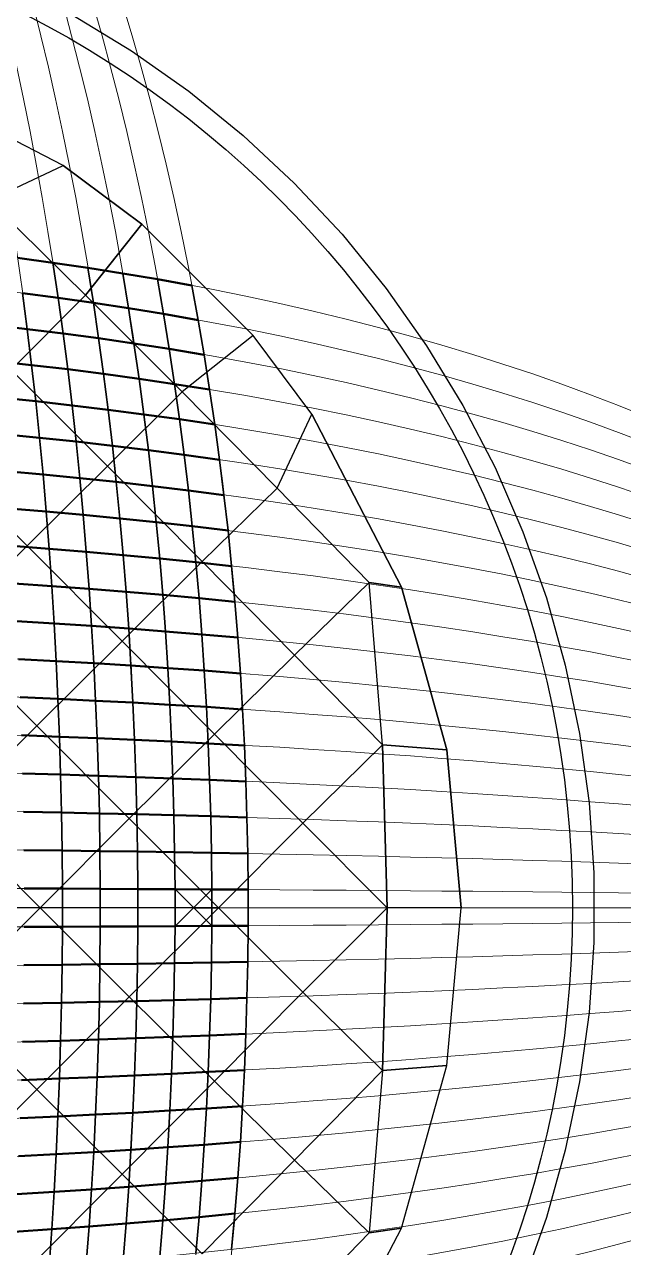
# Model space of a CAD drawing. Header units: millimetres. Extents: x -43 to 170, y -51 to 57.
# Drawn here: x 130.21 to 143.65, y -7.63 to 19.82 of the extents above; entities that cross this region are included whole.
import ezdxf

# ---------------------------------------------------------------- set-up
doc = ezdxf.new("R2010")
doc.units = ezdxf.units.MM
doc.linetypes.add('CENTER2', pattern=[28.575, 19.05, -3.175, 3.175, -3.175])
doc.layers.add('R139', color=7, linetype='Continuous')
for name, color, linetype, lineweight in [('tendons lower level', 201, 'Continuous', 35), ('tendons upper level', 50, 'Continuous', 50), ('Канаты', 130, 'Continuous', 20), ('Осевые линии', 80, 'Continuous', 15)]:
    doc.layers.add(name, color=color, linetype=linetype, lineweight=lineweight)

# ---------------------------------------------------------------- blocks, each defined once
blk = doc.blocks.new('wefwefwefwefefwfwefef')
at = {"layer": 'R139', "color": 0, "linetype": 'ByBlock', "lineweight": -2}
for p, q in [((11.269, 20.042, -6.19), (12.61, 19.226, -6.19)), ((11.269, 20.042, -6.19), (12.61, 19.226, -6.19)), ((12.61, 19.226, -6.19), (13.893, 18.321, -6.19)), ((12.61, 19.226, -6.19), (13.893, 18.321, -6.19)), ((11.072, 16.655, -6.19), (7.192, 18.662, -6.19)), ((11.072, 16.655, -6.19), (7.192, 18.662, -6.19)), ((13.893, 18.321, -6.19), (15.111, 17.33, -6.19)), ((13.893, 18.321, -6.19), (15.111, 17.33, -6.19)), ((15.111, 17.33, -6.19), (16.258, 16.258, -6.19)), ((15.111, 17.33, -6.19), (16.258, 16.258, -6.19)), ((9.414, 15.875, -5.178), (11.072, 16.655, -6.19)), ((9.414, 15.875, -5.178), (11.072, 16.655, -6.19)), ((11.072, 16.655, -6.19), (12.837, 15.337, -6.19)), ((12.837, 15.337, -6.19), (11.072, 16.655, -6.19)), ((16.258, 16.258, -11.616), (16.258, 16.258, -10.26)), ((16.258, 16.258, -10.26), (16.258, 16.258, -8.903)), ((16.258, 16.258, -8.903), (16.258, 16.258, -7.546)), ((16.258, 16.258, -7.546), (16.258, 16.258, -6.19)), ((16.258, 16.258, -6.19), (17.33, 15.111, -6.19)), ((16.258, 16.258, -6.19), (17.33, 15.111, -6.19)), ((11.575, 13.742, -4.881), (9.414, 15.875, -5.178)), ((11.575, 13.742, -4.881), (9.414, 15.875, -5.178)), ((11.575, 13.742, -4.881), (12.837, 15.337, -6.19)), ((12.837, 15.337, -6.19), (11.575, 13.742, -4.881)), ((12.837, 15.337, -6.19), (15.337, 12.837, -6.19)), ((15.337, 12.837, -6.19), (12.837, 15.337, -6.19)), ((17.33, 15.111, -6.19), (18.321, 13.893, -6.19)), ((17.33, 15.111, -6.19), (18.321, 13.893, -6.19)), ((11.575, 13.742, -4.881), (9.911, 12.067, -3.599)), ((9.911, 12.067, -3.599), (11.575, 13.742, -4.881)), ((13.742, 11.575, -4.881), (11.575, 13.742, -4.881)), ((13.742, 11.575, -4.881), (11.575, 13.742, -4.881)), ((18.321, 13.893, -6.19), (19.226, 12.61, -6.19)), ((18.321, 13.893, -6.19), (19.226, 12.61, -6.19)), ((15.337, 12.837, -6.19), (13.742, 11.575, -4.881)), ((15.337, 12.837, -6.19), (13.742, 11.575, -4.881)), ((16.655, 11.072, -6.19), (15.337, 12.837, -6.19)), ((16.655, 11.072, -6.19), (15.337, 12.837, -6.19)), ((19.226, 12.61, -6.19), (20.042, 11.269, -6.19)), ((19.226, 12.61, -6.19), (20.042, 11.269, -6.19)), ((9.911, 12.067, -3.599), (12.067, 9.911, -3.599)), ((9.911, 12.067, -3.599), (12.067, 9.911, -3.599)), ((12.067, 9.911, -3.599), (13.742, 11.575, -4.881)), ((12.067, 9.911, -3.599), (13.742, 11.575, -4.881)), ((13.742, 11.575, -4.881), (15.875, 9.414, -5.178)), ((13.742, 11.575, -4.881), (15.875, 9.414, -5.178)), ((20.042, 11.269, -6.19), (20.764, 9.875, -6.19)), ((20.042, 11.269, -6.19), (20.764, 9.875, -6.19)), ((15.875, 9.414, -5.178), (16.655, 11.072, -6.19)), ((15.875, 9.414, -5.178), (16.655, 11.072, -6.19)), ((16.655, 11.072, -6.19), (18.662, 7.192, -6.19)), ((18.662, 7.192, -6.19), (16.655, 11.072, -6.19)), ((8.12, 10.268, -2.467), (10.268, 8.12, -2.467)), ((10.268, 8.12, -2.467), (8.12, 10.268, -2.467)), ((12.067, 9.911, -3.599), (10.268, 8.12, -2.467)), ((12.067, 9.911, -3.599), (10.268, 8.12, -2.467)), ((14.195, 7.766, -3.886), (12.067, 9.911, -3.599)), ((14.195, 7.766, -3.886), (12.067, 9.911, -3.599)), ((20.764, 9.875, -6.19), (21.39, 8.435, -6.19)), ((20.764, 9.875, -6.19), (21.39, 8.435, -6.19)), ((15.875, 9.414, -5.178), (14.195, 7.766, -3.886)), ((15.875, 9.414, -5.178), (14.195, 7.766, -3.886)), ((17.939, 7.299, -5.761), (15.875, 9.414, -5.178)), ((17.939, 7.299, -5.761), (15.875, 9.414, -5.178)), ((21.39, 8.435, -6.19), (21.915, 6.956, -6.19)), ((21.39, 8.435, -6.19), (21.915, 6.956, -6.19)), ((8.357, 6.213, -1.515), (10.268, 8.12, -2.467)), ((10.268, 8.12, -2.467), (8.357, 6.213, -1.515)), ((10.268, 8.12, -2.467), (12.395, 5.984, -2.746)), ((10.268, 8.12, -2.467), (12.395, 5.984, -2.746)), ((12.395, 5.984, -2.746), (14.195, 7.766, -3.886)), ((12.395, 5.984, -2.746), (14.195, 7.766, -3.886)), ((14.195, 7.766, -3.886), (16.262, 5.669, -4.45)), ((14.195, 7.766, -3.886), (16.262, 5.669, -4.45)), ((17.939, 7.299, -5.761), (16.262, 5.669, -4.45)), ((16.262, 5.669, -4.45), (17.939, 7.299, -5.761)), ((18.24, 3.655, -5.27), (17.939, 7.299, -5.761)), ((18.662, 7.192, -6.19), (17.939, 7.299, -5.761)), ((18.24, 3.655, -5.27), (17.939, 7.299, -5.761)), ((17.939, 7.299, -5.761), (18.662, 7.192, -6.19)), ((18.662, 7.192, -6.19), (19.684, 3.542, -6.19)), ((19.684, 3.542, -6.19), (18.662, 7.192, -6.19)), ((21.915, 6.956, -6.19), (22.339, 5.444, -6.19)), ((21.915, 6.956, -6.19), (22.339, 5.444, -6.19)), ((10.483, 4.082, -1.786), (8.357, 6.213, -1.515)), ((10.483, 4.082, -1.786), (8.357, 6.213, -1.515)), ((12.395, 5.984, -2.746), (10.483, 4.082, -1.786)), ((12.395, 5.984, -2.746), (10.483, 4.082, -1.786)), ((14.466, 3.897, -3.292), (12.395, 5.984, -2.746)), ((14.466, 3.897, -3.292), (12.395, 5.984, -2.746)), ((14.466, 3.897, -3.292), (16.262, 5.669, -4.45)), ((16.262, 5.669, -4.45), (14.466, 3.897, -3.292)), ((16.262, 5.669, -4.45), (18.24, 3.655, -5.27)), ((16.262, 5.669, -4.45), (18.24, 3.655, -5.27)), ((22.339, 5.444, -6.19), (22.658, 3.907, -6.19)), ((22.339, 5.444, -6.19), (22.658, 3.907, -6.19)), ((8.477, 2.079, -1.037), (10.483, 4.082, -1.786)), ((8.477, 2.079, -1.037), (10.483, 4.082, -1.786)), ((10.483, 4.082, -1.786), (12.558, 2.001, -2.319)), ((10.483, 4.082, -1.786), (12.558, 2.001, -2.319)), ((14.466, 3.897, -3.292), (12.558, 2.001, -2.319)), ((12.558, 2.001, -2.319), (14.466, 3.897, -3.292)), ((16.454, 1.893, -4.088), (14.466, 3.897, -3.292)), ((16.454, 1.893, -4.088), (14.466, 3.897, -3.292)), ((22.658, 3.907, -6.19), (22.872, 2.351, -6.19)), ((22.658, 3.907, -6.19), (22.872, 2.351, -6.19)), ((18.24, 3.655, -5.27), (16.454, 1.893, -4.088)), ((16.454, 1.893, -4.088), (18.24, 3.655, -5.27)), ((19.684, 3.542, -6.19), (18.24, 3.655, -5.27)), ((18.24, 3.655, -5.27), (18.34, 0, -5.107)), ((18.34, 0, -5.107), (18.24, 3.655, -5.27)), ((18.24, 3.655, -5.27), (19.684, 3.542, -6.19)), ((19.684, 3.542, -6.19), (20, 0, -6.19)), ((20, 0, -6.19), (19.684, 3.542, -6.19)), ((22.872, 2.351, -6.19), (22.979, 0.785, -6.19)), ((22.872, 2.351, -6.19), (22.979, 0.785, -6.19)), ((10.555, 0, -1.559), (8.477, 2.079, -1.037)), ((10.555, 0, -1.559), (8.477, 2.079, -1.037)), ((10.555, 0, -1.559), (12.558, 2.001, -2.319)), ((12.558, 2.001, -2.319), (10.555, 0, -1.559)), ((12.558, 2.001, -2.319), (14.556, 0, -3.095)), ((12.558, 2.001, -2.319), (14.556, 0, -3.095)), ((16.454, 1.893, -4.088), (14.556, 0, -3.095)), ((14.556, 0, -3.095), (16.454, 1.893, -4.088)), ((18.34, 0, -5.107), (16.454, 1.893, -4.088)), ((18.34, 0, -5.107), (16.454, 1.893, -4.088)), ((22.979, 0.785, -6.19), (22.979, -0.785, -6.19)), ((22.979, 0.785, -6.19), (22.979, -0.785, -6.19)), ((10.555, 0, -1.559), (8.477, -2.079, -1.037)), ((8.477, -2.079, -1.037), (10.555, 0, -1.559)), ((12.558, -2.001, -2.319), (10.555, 0, -1.559)), ((12.558, -2.001, -2.319), (10.555, 0, -1.559)), ((14.556, 0, -3.095), (12.558, -2.001, -2.319)), ((12.558, -2.001, -2.319), (14.556, 0, -3.095)), ((14.556, 0, -3.095), (16.454, -1.893, -4.088)), ((14.556, 0, -3.095), (16.454, -1.893, -4.088)), ((16.454, -1.893, -4.088), (18.34, 0, -5.107)), ((18.34, 0, -5.107), (16.454, -1.893, -4.088)), ((18.24, -3.655, -5.27), (18.34, 0, -5.107)), ((18.34, 0, -5.107), (18.24, -3.655, -5.27)), ((20, 0, -6.19), (18.34, 0, -5.107)), ((20, 0, -6.19), (18.34, 0, -5.107)), ((19.684, -3.542, -6.19), (20, 0, -6.19)), ((19.684, -3.542, -6.19), (20, 0, -6.19)), ((22.979, -0.785, -6.19), (22.872, -2.351, -6.19)), ((22.979, -0.785, -6.19), (22.872, -2.351, -6.19)), ((16.454, -1.893, -4.088), (14.466, -3.897, -3.292)), ((16.454, -1.893, -4.088), (14.466, -3.897, -3.292)), ((18.24, -3.655, -5.27), (16.454, -1.893, -4.088)), ((16.454, -1.893, -4.088), (18.24, -3.655, -5.27)), ((8.477, -2.079, -1.037), (10.483, -4.082, -1.786)), ((8.477, -2.079, -1.037), (10.483, -4.082, -1.786)), ((10.483, -4.082, -1.786), (12.558, -2.001, -2.319)), ((10.483, -4.082, -1.786), (12.558, -2.001, -2.319)), ((14.466, -3.897, -3.292), (12.558, -2.001, -2.319)), ((12.558, -2.001, -2.319), (14.466, -3.897, -3.292)), ((22.872, -2.351, -6.19), (22.658, -3.907, -6.19)), ((22.872, -2.351, -6.19), (22.658, -3.907, -6.19)), ((19.684, -3.542, -6.19), (18.24, -3.655, -5.27)), ((18.24, -3.655, -5.27), (19.684, -3.542, -6.19)), ((18.662, -7.192, -6.19), (19.684, -3.542, -6.19)), ((18.662, -7.192, -6.19), (19.684, -3.542, -6.19)), ((16.262, -5.669, -4.45), (18.24, -3.655, -5.27)), ((16.262, -5.669, -4.45), (18.24, -3.655, -5.27)), ((18.24, -3.655, -5.27), (17.939, -7.299, -5.761)), ((18.24, -3.655, -5.27), (17.939, -7.299, -5.761)), ((10.483, -4.082, -1.786), (8.357, -6.213, -1.515)), ((10.483, -4.082, -1.786), (8.357, -6.213, -1.515)), ((12.395, -5.984, -2.746), (10.483, -4.082, -1.786)), ((12.395, -5.984, -2.746), (10.483, -4.082, -1.786)), ((14.466, -3.897, -3.292), (12.395, -5.984, -2.746)), ((14.466, -3.897, -3.292), (12.395, -5.984, -2.746)), ((14.466, -3.897, -3.292), (16.262, -5.669, -4.45)), ((16.262, -5.669, -4.45), (14.466, -3.897, -3.292)), ((22.658, -3.907, -6.19), (22.339, -5.444, -6.19)), ((22.658, -3.907, -6.19), (22.339, -5.444, -6.19)), ((22.339, -5.444, -6.19), (21.915, -6.956, -6.19)), ((22.339, -5.444, -6.19), (21.915, -6.956, -6.19)), ((14.195, -7.766, -3.886), (16.262, -5.669, -4.45)), ((14.195, -7.766, -3.886), (16.262, -5.669, -4.45)), ((17.939, -7.299, -5.761), (16.262, -5.669, -4.45)), ((16.262, -5.669, -4.45), (17.939, -7.299, -5.761)), ((10.268, -8.12, -2.467), (12.395, -5.984, -2.746)), ((10.268, -8.12, -2.467), (12.395, -5.984, -2.746)), ((12.395, -5.984, -2.746), (14.195, -7.766, -3.886)), ((12.395, -5.984, -2.746), (14.195, -7.766, -3.886)), ((21.915, -6.956, -6.19), (21.39, -8.435, -6.19)), ((21.915, -6.956, -6.19), (21.39, -8.435, -6.19)), ((17.939, -7.299, -5.761), (15.875, -9.414, -5.178)), ((17.939, -7.299, -5.761), (15.875, -9.414, -5.178)), ((16.655, -11.072, -6.19), (18.662, -7.192, -6.19)), ((16.655, -11.072, -6.19), (18.662, -7.192, -6.19)), ((18.662, -7.192, -6.19), (17.939, -7.299, -5.761)), ((17.939, -7.299, -5.761), (18.662, -7.192, -6.19))]:
    blk.add_line(p, q, dxfattribs=at)

msp = doc.modelspace()

# ---------------------------------------------------------------- linework, layer by layer
at = {"extrusion": (0, -1, 2e-16)}
for p, q in [((133.583, 0.415, 32.254), (134.408, -0.41, 31.894)), ((133.583, -0.415, 32.254), (134.408, 0.41, 31.894)), ((134.556, 0, 31.905), (120, 0)), ((133.997, 0, 32.073), (120, 0)), ((133.997, 0, 32.073), (134.556, 0, 31.905))]:
    msp.add_line(p, q, dxfattribs=at)
msp.add_circle((120, 0, 29.02), 22.5)
at = {"layer": 'tendons lower level', "linetype": 'Continuous', "ltscale": 250}
for points in [[(130.841, 14.475, 29.966), (130.96, 13.684, 30.292), (131.071, 12.886, 30.6), (131.176, 12.082, 30.889), (131.273, 11.273, 31.158), (131.364, 10.458, 31.408), (131.447, 9.639, 31.639), (131.524, 8.815, 31.851), (131.593, 7.987, 32.044), (131.656, 7.156, 32.217), (131.712, 6.322, 32.371), (131.76, 5.484, 32.506), (131.802, 4.645, 32.621), (131.837, 3.803, 32.717), (131.865, 2.96, 32.794), (131.886, 2.115, 32.852), (131.9, 1.269, 32.891), (131.907, 0.423, 32.91), (131.907, -0.423, 32.91), (131.9, -1.269, 32.891), (131.886, -2.115, 32.852), (131.865, -2.96, 32.794), (131.837, -3.803, 32.717), (131.802, -4.645, 32.621), (131.76, -5.484, 32.506), (131.712, -6.322, 32.371), (131.656, -7.156, 32.217), (131.593, -7.987, 32.044)], [(132.42, -7.914, 31.751), (132.485, -7.09, 31.919), (132.544, -6.263, 32.069), (132.595, -5.433, 32.2), (132.639, -4.601, 32.312), (132.676, -3.767, 32.406), (132.705, -2.931, 32.481), (132.727, -2.095, 32.537), (132.742, -1.257, 32.574), (132.749, -0.419, 32.593), (132.749, 0.419, 32.593), (132.742, 1.257, 32.574), (132.727, 2.095, 32.537), (132.705, 2.931, 32.481), (132.676, 3.767, 32.406), (132.639, 4.601, 32.312), (132.595, 5.433, 32.2), (132.544, 6.263, 32.069), (132.485, 7.09, 31.919), (132.42, 7.914, 31.751), (132.346, 8.736, 31.564), (132.266, 9.553, 31.357), (132.178, 10.366, 31.133), (132.082, 11.176, 30.889), (131.98, 11.98, 30.626), (131.87, 12.779, 30.345), (131.752, 13.572, 30.045), (131.627, 14.359, 29.726)], [(132.409, 14.235, 29.468), (132.54, 13.452, 29.779), (132.663, 12.663, 30.071), (132.779, 11.87, 30.345), (132.886, 11.071, 30.6), (132.986, 10.268, 30.837), (133.078, 9.461, 31.056), (133.162, 8.65, 31.256), (133.239, 7.836, 31.438), (133.308, 7.019, 31.601), (133.369, 6.2, 31.746), (133.422, 5.378, 31.874), (133.468, 4.554, 31.982), (133.506, 3.728, 32.073), (133.537, 2.901, 32.146), (133.56, 2.073, 32.2), (133.575, 1.244, 32.236), (133.583, 0.415, 32.254), (133.583, -0.415, 32.254), (133.575, -1.244, 32.236), (133.56, -2.073, 32.2), (133.537, -2.901, 32.146), (133.506, -3.728, 32.073), (133.468, -4.554, 31.982), (133.422, -5.378, 31.874), (133.369, -6.2, 31.746), (133.308, -7.019, 31.601), (133.239, -7.836, 31.438)], [(133.187, 14.102, 29.193), (133.324, 13.324, 29.495), (133.452, 12.54, 29.779), (133.572, 11.752, 30.045), (133.684, 10.96, 30.292), (133.788, 10.163, 30.522), (133.883, 9.363, 30.734), (133.971, 8.56, 30.928), (134.051, 7.753, 31.104), (134.122, 6.944, 31.263), (134.186, 6.133, 31.403), (134.241, 5.319, 31.526), (134.289, 4.504, 31.631), (134.328, 3.687, 31.719), (134.36, 2.869, 31.789), (134.384, 2.05, 31.842), (134.4, 1.23, 31.877), (134.408, 0.41, 31.894), (134.408, -0.41, 31.894), (134.4, -1.23, 31.877), (134.384, -2.05, 31.842), (134.36, -2.869, 31.789), (134.328, -3.687, 31.719), (134.289, -4.504, 31.631), (134.241, -5.319, 31.526), (134.186, -6.133, 31.403), (134.122, -6.944, 31.263), (134.051, -7.753, 31.104)], [(130.761, -8.055, 32.316), (130.82, -7.218, 32.494), (130.872, -6.376, 32.652), (130.918, -5.532, 32.79), (130.958, -4.686, 32.909), (130.991, -3.837, 33.007), (131.017, -2.986, 33.086), (131.037, -2.134, 33.146), (131.05, -1.281, 33.185), (131.057, -0.427, 33.205), (131.057, 0.427, 33.205), (131.05, 1.281, 33.185), (131.037, 2.134, 33.146), (131.017, 2.986, 33.086), (130.991, 3.837, 33.007), (130.958, 4.686, 32.909), (130.918, 5.532, 32.79), (130.872, 6.376, 32.652), (130.82, 7.218, 32.494), (130.761, 8.055, 32.316), (130.695, 8.889, 32.119), (130.623, 9.719, 31.902), (130.544, 10.544, 31.665), (130.458, 11.364, 31.408), (130.366, 12.178, 31.133), (130.268, 12.986, 30.837), (130.163, 13.788, 30.522)], [(134.854, -7.665, 30.751), (134.928, -6.864, 30.904), (134.994, -6.062, 31.039), (135.051, -5.257, 31.158), (135.1, -4.451, 31.26), (135.141, -3.643, 31.344), (135.174, -2.835, 31.412), (135.198, -2.025, 31.463), (135.215, -1.215, 31.497), (135.223, -0.405, 31.513), (135.223, 0.405, 31.513), (135.215, 1.215, 31.497), (135.198, 2.025, 31.463), (135.174, 2.835, 31.412), (135.141, 3.643, 31.344), (135.1, 4.451, 31.26), (135.051, 5.257, 31.158), (134.994, 6.062, 31.039), (134.928, 6.864, 30.904), (134.854, 7.665, 30.751), (134.772, 8.463, 30.58), (134.682, 9.259, 30.393), (134.583, 10.052, 30.188), (134.475, 10.841, 29.966), (134.359, 11.627, 29.726), (134.235, 12.409, 29.468), (134.102, 13.187, 29.193), (133.96, 13.96, 28.9)]]:
    msp.add_polyline3d(points, dxfattribs=at)
at = {"layer": 'tendons upper level', "linetype": 'Continuous', "ltscale": 250}
for points in [[(130.052, 14.583, 30.188), (130.841, 14.475, 29.966), (131.627, 14.359, 29.726), (132.409, 14.235, 29.468), (133.187, 14.102, 29.193), (133.96, 13.96, 28.9)], [(134.102, 13.187, 29.193), (133.324, 13.324, 29.495), (132.54, 13.452, 29.779), (131.752, 13.572, 30.045), (130.96, 13.684, 30.292), (130.163, 13.788, 30.522)], [(134.235, 12.409, 29.468), (133.452, 12.54, 29.779), (132.663, 12.663, 30.071), (131.87, 12.779, 30.345), (131.071, 12.886, 30.6), (130.268, 12.986, 30.837), (129.461, 13.078, 31.056)], [(129.553, 12.266, 31.357), (130.366, 12.178, 31.133), (131.176, 12.082, 30.889), (131.98, 11.98, 30.626), (132.779, 11.87, 30.345), (133.572, 11.752, 30.045), (134.359, 11.627, 29.726)], [(134.475, 10.841, 29.966), (133.684, 10.96, 30.292), (132.886, 11.071, 30.6), (132.082, 11.176, 30.889), (131.273, 11.273, 31.158), (130.458, 11.364, 31.408), (129.639, 11.447, 31.639)], [(129.719, 10.623, 31.902), (130.544, 10.544, 31.665), (131.364, 10.458, 31.408), (132.178, 10.366, 31.133), (132.986, 10.268, 30.837), (133.788, 10.163, 30.522), (134.583, 10.052, 30.188)], [(134.682, 9.259, 30.393), (133.883, 9.363, 30.734), (133.078, 9.461, 31.056), (132.266, 9.553, 31.357), (131.447, 9.639, 31.639), (130.623, 9.719, 31.902), (129.793, 9.793, 32.144)], [(129.86, 8.958, 32.366), (130.695, 8.889, 32.119), (131.524, 8.815, 31.851), (132.346, 8.736, 31.564), (133.162, 8.65, 31.256), (133.971, 8.56, 30.928), (134.772, 8.463, 30.58)], [(134.854, 7.665, 30.751), (134.051, 7.753, 31.104), (133.239, 7.836, 31.438), (132.42, 7.914, 31.751), (131.593, 7.987, 32.044), (130.761, 8.055, 32.316), (129.922, 8.118, 32.568)], [(129.977, 7.274, 32.75), (130.82, 7.218, 32.494), (131.656, 7.156, 32.217), (132.485, 7.09, 31.919), (133.308, 7.019, 31.601), (134.122, 6.944, 31.263), (134.928, 6.864, 30.904)], [(134.994, 6.062, 31.039), (134.186, 6.133, 31.403), (133.369, 6.2, 31.746), (132.544, 6.263, 32.069), (131.712, 6.322, 32.371), (130.872, 6.376, 32.652), (130.026, 6.427, 32.911)], [(130.07, 5.577, 33.053), (130.918, 5.532, 32.79), (131.76, 5.484, 32.506), (132.595, 5.433, 32.2), (133.422, 5.378, 31.874), (134.241, 5.319, 31.526), (135.051, 5.257, 31.158)], [(135.1, 4.451, 31.26), (134.289, 4.504, 31.631), (133.468, 4.554, 31.982), (132.639, 4.601, 32.312), (131.802, 4.645, 32.621), (130.958, 4.686, 32.909), (130.107, 4.723, 33.174)], [(130.137, 3.868, 33.276), (130.991, 3.837, 33.007), (131.837, 3.803, 32.717), (132.676, 3.767, 32.406), (133.506, 3.728, 32.073), (134.328, 3.687, 31.719), (135.141, 3.643, 31.344)], [(135.174, 2.835, 31.412), (134.36, 2.869, 31.789), (133.537, 2.901, 32.146), (132.705, 2.931, 32.481), (131.865, 2.96, 32.794), (131.017, 2.986, 33.086), (130.162, 3.01, 33.357)], [(130.181, 2.151, 33.417), (131.037, 2.134, 33.146), (131.886, 2.115, 32.852), (132.727, 2.095, 32.537), (133.56, 2.073, 32.2), (134.384, 2.05, 31.842), (135.198, 2.025, 31.463)], [(135.215, 1.215, 31.497), (134.4, 1.23, 31.877), (133.575, 1.244, 32.236), (132.742, 1.257, 32.574), (131.9, 1.269, 32.891), (131.05, 1.281, 33.185), (130.193, 1.291, 33.458)], [(135.223, 0.405, 31.513), (134.408, 0.41, 31.894), (133.583, 0.415, 32.254), (132.749, 0.419, 32.593), (131.907, 0.423, 32.91), (131.057, 0.427, 33.205), (130.199, 0.43, 33.478)], [(135.223, -0.405, 31.513), (134.408, -0.41, 31.894), (133.583, -0.415, 32.254), (132.749, -0.419, 32.593), (131.907, -0.423, 32.91), (131.057, -0.427, 33.205), (130.199, -0.43, 33.478)], [(135.215, -1.215, 31.497), (134.4, -1.23, 31.877), (133.575, -1.244, 32.236), (132.742, -1.257, 32.574), (131.9, -1.269, 32.891), (131.05, -1.281, 33.185), (130.193, -1.291, 33.458)], [(130.181, -2.151, 33.417), (131.037, -2.134, 33.146), (131.886, -2.115, 32.852), (132.727, -2.095, 32.537), (133.56, -2.073, 32.2), (134.384, -2.05, 31.842), (135.198, -2.025, 31.463)], [(135.174, -2.835, 31.412), (134.36, -2.869, 31.789), (133.537, -2.901, 32.146), (132.705, -2.931, 32.481), (131.865, -2.96, 32.794), (131.017, -2.986, 33.086), (130.162, -3.01, 33.357)], [(130.137, -3.868, 33.276), (130.991, -3.837, 33.007), (131.837, -3.803, 32.717), (132.676, -3.767, 32.406), (133.506, -3.728, 32.073), (134.328, -3.687, 31.719), (135.141, -3.643, 31.344)], [(135.1, -4.451, 31.26), (134.289, -4.504, 31.631), (133.468, -4.554, 31.982), (132.639, -4.601, 32.312), (131.802, -4.645, 32.621), (130.958, -4.686, 32.909), (130.107, -4.723, 33.174)], [(130.07, -5.577, 33.053), (130.918, -5.532, 32.79), (131.76, -5.484, 32.506), (132.595, -5.433, 32.2), (133.422, -5.378, 31.874), (134.241, -5.319, 31.526), (135.051, -5.257, 31.158)], [(134.994, -6.062, 31.039), (134.186, -6.133, 31.403), (133.369, -6.2, 31.746), (132.544, -6.263, 32.069), (131.712, -6.322, 32.371), (130.872, -6.376, 32.652), (130.026, -6.427, 32.911)], [(129.977, -7.274, 32.75), (130.82, -7.218, 32.494), (131.656, -7.156, 32.217), (132.485, -7.09, 31.919), (133.308, -7.019, 31.601), (134.122, -6.944, 31.263), (134.928, -6.864, 30.904)]]:
    msp.add_polyline3d(points, dxfattribs=at)
at = {"layer": 'Канаты', "linetype": 'Continuous', "ltscale": 250, "extrusion": (-0.931289, 2e-16, 0.364281)}
msp.add_arc((0, 43.714, -111.755), 35, 0, 180, dxfattribs=at)
at = {"layer": 'Канаты', "linetype": 'Continuous', "ltscale": 250, "extrusion": (0.921615, -2e-16, -0.388105)}
msp.add_arc((0, 46.573, 110.594), 35, 0, 180, dxfattribs=at)
at = {"layer": 'Канаты', "linetype": 'Continuous', "ltscale": 250, "extrusion": (-0.940348, 2e-16, 0.340215)}
msp.add_arc((0, 40.826, -112.842), 35, 0, 180, dxfattribs=at)
at = {"layer": 'Канаты', "linetype": 'Continuous', "ltscale": 250, "extrusion": (0.948784, -2e-16, -0.315925)}
msp.add_arc((0, 37.911, 113.854), 35, 0, 180, dxfattribs=at)
at = {"layer": 'Канаты', "linetype": 'Continuous', "ltscale": 250, "extrusion": (0.911331, -2e-16, -0.411673)}
msp.add_arc((0, 49.401, 109.36), 35, 0, 180, dxfattribs=at)
at = {"layer": 'Канаты', "linetype": 'Continuous', "ltscale": 250, "extrusion": (0.900445, -2e-16, -0.434969)}
msp.add_arc((0, 52.196, 108.053), 35, 0, 180, dxfattribs=at)
at = {"layer": 'Канаты', "linetype": 'Continuous', "ltscale": 250, "extrusion": (0, 0.900445, -0.434969)}
msp.add_arc((-120, 0), 35, 0, 180, dxfattribs=at)
at = {"layer": 'Канаты', "linetype": 'Continuous', "ltscale": 250, "extrusion": (0, 0.911331, -0.411673)}
msp.add_arc((-120, 0), 35, 0, 180, dxfattribs=at)
at = {"layer": 'Канаты', "linetype": 'Continuous', "ltscale": 250, "extrusion": (0, 0.921615, -0.388105)}
msp.add_arc((-120, 0), 35, 0, 180, dxfattribs=at)
at = {"layer": 'Канаты', "linetype": 'Continuous', "ltscale": 250, "extrusion": (0, -0.931289, 0.364281)}
msp.add_arc((120, 0), 35, 0, 180, dxfattribs=at)
at = {"layer": 'Канаты', "linetype": 'Continuous', "ltscale": 250, "extrusion": (0, -0.940348, 0.340215)}
msp.add_arc((120, 0), 35, 0, 180, dxfattribs=at)
at = {"layer": 'Канаты', "linetype": 'Continuous', "ltscale": 250, "extrusion": (0, 0.948784, -0.315925)}
msp.add_arc((-120, 0), 35, 0, 180, dxfattribs=at)
at = {"layer": 'Канаты', "linetype": 'Continuous', "ltscale": 250, "extrusion": (0, -0.956593, 0.291426)}
msp.add_arc((120, 0), 35, 0, 180, dxfattribs=at)
at = {"layer": 'Канаты', "linetype": 'Continuous', "ltscale": 250, "extrusion": (0, -0.96377, 0.266734)}
msp.add_arc((120, 0), 35, 0, 180, dxfattribs=at)
at = {"layer": 'Канаты', "linetype": 'Continuous', "ltscale": 250, "extrusion": (0, 0.97031, -0.241865)}
msp.add_arc((-120, 0), 35, 0, 180, dxfattribs=at)
at = {"layer": 'Канаты', "linetype": 'Continuous', "ltscale": 250, "extrusion": (0, 0.976208, -0.216837)}
msp.add_arc((-120, 0), 35, 0, 180, dxfattribs=at)
at = {"layer": 'Канаты', "linetype": 'Continuous', "ltscale": 250, "extrusion": (0, 0.98146, -0.191666)}
msp.add_arc((-120, 0), 35, 0, 180, dxfattribs=at)
at = {"layer": 'Канаты', "linetype": 'Continuous', "ltscale": 250, "extrusion": (0, -0.986064, 0.166367)}
msp.add_arc((120, 0), 35, 0, 180, dxfattribs=at)
at = {"layer": 'Канаты', "linetype": 'Continuous', "ltscale": 250, "extrusion": (0, -0.990015, 0.140959)}
msp.add_arc((120, 0), 35, 0, 180, dxfattribs=at)
at = {"layer": 'Канаты', "linetype": 'Continuous', "ltscale": 250, "extrusion": (0, 0.993312, -0.115457)}
msp.add_arc((-120, 0), 35, 0, 180, dxfattribs=at)
at = {"layer": 'Канаты', "linetype": 'Continuous', "ltscale": 250, "extrusion": (0, 0.995953, -0.089879)}
msp.add_arc((-120, 0), 35, 0, 180, dxfattribs=at)
at = {"layer": 'Канаты', "linetype": 'Continuous', "ltscale": 250, "extrusion": (0, -0.997934, 0.064242)}
msp.add_arc((120, 0), 35, 0, 180, dxfattribs=at)
at = {"layer": 'Канаты', "linetype": 'Continuous', "ltscale": 250, "extrusion": (0, 0.999256, -0.038562)}
msp.add_arc((-120, 0), 35, 0, 180, dxfattribs=at)
at = {"layer": 'Канаты', "linetype": 'Continuous', "ltscale": 250, "extrusion": (0, 0.999917, -0.012857)}
msp.add_arc((-120, 0), 35, 0, 180, dxfattribs=at)
msp.add_arc((-120, 0), 35, 0, 180, dxfattribs=at)
at = {"layer": 'Канаты', "linetype": 'Continuous', "ltscale": 250, "extrusion": (0, -0.999917, -0.012857)}
msp.add_arc((120, 0), 35, 0, 180, dxfattribs=at)
at = {"layer": 'Канаты', "linetype": 'Continuous', "ltscale": 250, "extrusion": (0, -0.999256, -0.038562)}
msp.add_arc((120, 0), 35, 0, 180, dxfattribs=at)
at = {"layer": 'Канаты', "linetype": 'Continuous', "ltscale": 250, "extrusion": (0, 0.997934, 0.064242)}
msp.add_arc((-120, 0), 35, 0, 180, dxfattribs=at)
at = {"layer": 'Канаты', "linetype": 'Continuous', "ltscale": 250, "extrusion": (0, 0.986064, 0.166367)}
msp.add_arc((-120, 0), 35, 0, 180, dxfattribs=at)
at = {"layer": 'Канаты', "linetype": 'Continuous', "ltscale": 250, "extrusion": (0, -0.98146, -0.191666)}
msp.add_arc((120, 0), 35, 0, 180, dxfattribs=at)
at = {"layer": 'Канаты', "linetype": 'Continuous', "ltscale": 250, "extrusion": (0, 0.990015, 0.140959)}
msp.add_arc((-120, 0), 35, 0, 180, dxfattribs=at)
at = {"layer": 'Канаты', "linetype": 'Continuous', "ltscale": 250, "extrusion": (0, -0.993312, -0.115457)}
msp.add_arc((120, 0), 35, 0, 180, dxfattribs=at)
at = {"layer": 'Канаты', "linetype": 'Continuous', "ltscale": 250, "extrusion": (0, 0.931289, 0.364281)}
msp.add_arc((-120, 0), 35, 0, 180, dxfattribs=at)
at = {"layer": 'Канаты', "linetype": 'Continuous', "ltscale": 250, "extrusion": (0, 0.940348, 0.340215)}
msp.add_arc((-120, 0), 35, 0, 180, dxfattribs=at)
at = {"layer": 'Канаты', "linetype": 'Continuous', "ltscale": 250, "extrusion": (0, -0.948784, -0.315925)}
msp.add_arc((120, 0), 35, 0, 180, dxfattribs=at)
at = {"layer": 'Канаты', "linetype": 'Continuous', "ltscale": 250, "extrusion": (0, 0.956593, 0.291426)}
msp.add_arc((-120, 0), 35, 0, 180, dxfattribs=at)
at = {"layer": 'Канаты', "linetype": 'Continuous', "ltscale": 250, "extrusion": (0, -0.97031, -0.241865)}
msp.add_arc((120, 0), 35, 0, 180, dxfattribs=at)
at = {"layer": 'Канаты', "linetype": 'Continuous', "ltscale": 250, "extrusion": (0, -0.900445, -0.434969)}
msp.add_arc((120, 0), 35, 0, 180, dxfattribs=at)
at = {"layer": 'Канаты', "linetype": 'Continuous', "ltscale": 250, "extrusion": (0, -0.995953, -0.089879)}
msp.add_arc((120, 0), 35, 0, 180, dxfattribs=at)
at = {"layer": 'Канаты', "linetype": 'Continuous', "ltscale": 250, "extrusion": (0, -0.921615, -0.388105)}
msp.add_arc((120, 0), 35, 0, 180, dxfattribs=at)
at = {"layer": 'Канаты', "linetype": 'Continuous', "ltscale": 250, "extrusion": (0, -0.976208, -0.216837)}
msp.add_arc((120, 0), 35, 0, 180, dxfattribs=at)
at = {"layer": 'Канаты', "linetype": 'Continuous', "ltscale": 250, "extrusion": (0, 0.96377, 0.266734)}
msp.add_arc((-120, 0), 35, 0, 180, dxfattribs=at)
at = {"layer": 'Канаты', "linetype": 'Continuous', "ltscale": 250, "extrusion": (0, -0.911331, -0.411673)}
msp.add_arc((120, 0), 35, 0, 180, dxfattribs=at)
at = {"layer": 'Осевые линии', "linetype": 'CENTER2', "ltscale": 250, "extrusion": (0, -1, 0)}
msp.add_line((169.972, 0), (70.028, 0), dxfattribs=at)

# ---------------------------------------------------------------- block references
at = {"color": 1}
msp.add_blockref('wefwefwefwefefwfwefef', (120, 0, 35), dxfattribs=at)

doc.saveas('drawing.dxf')
